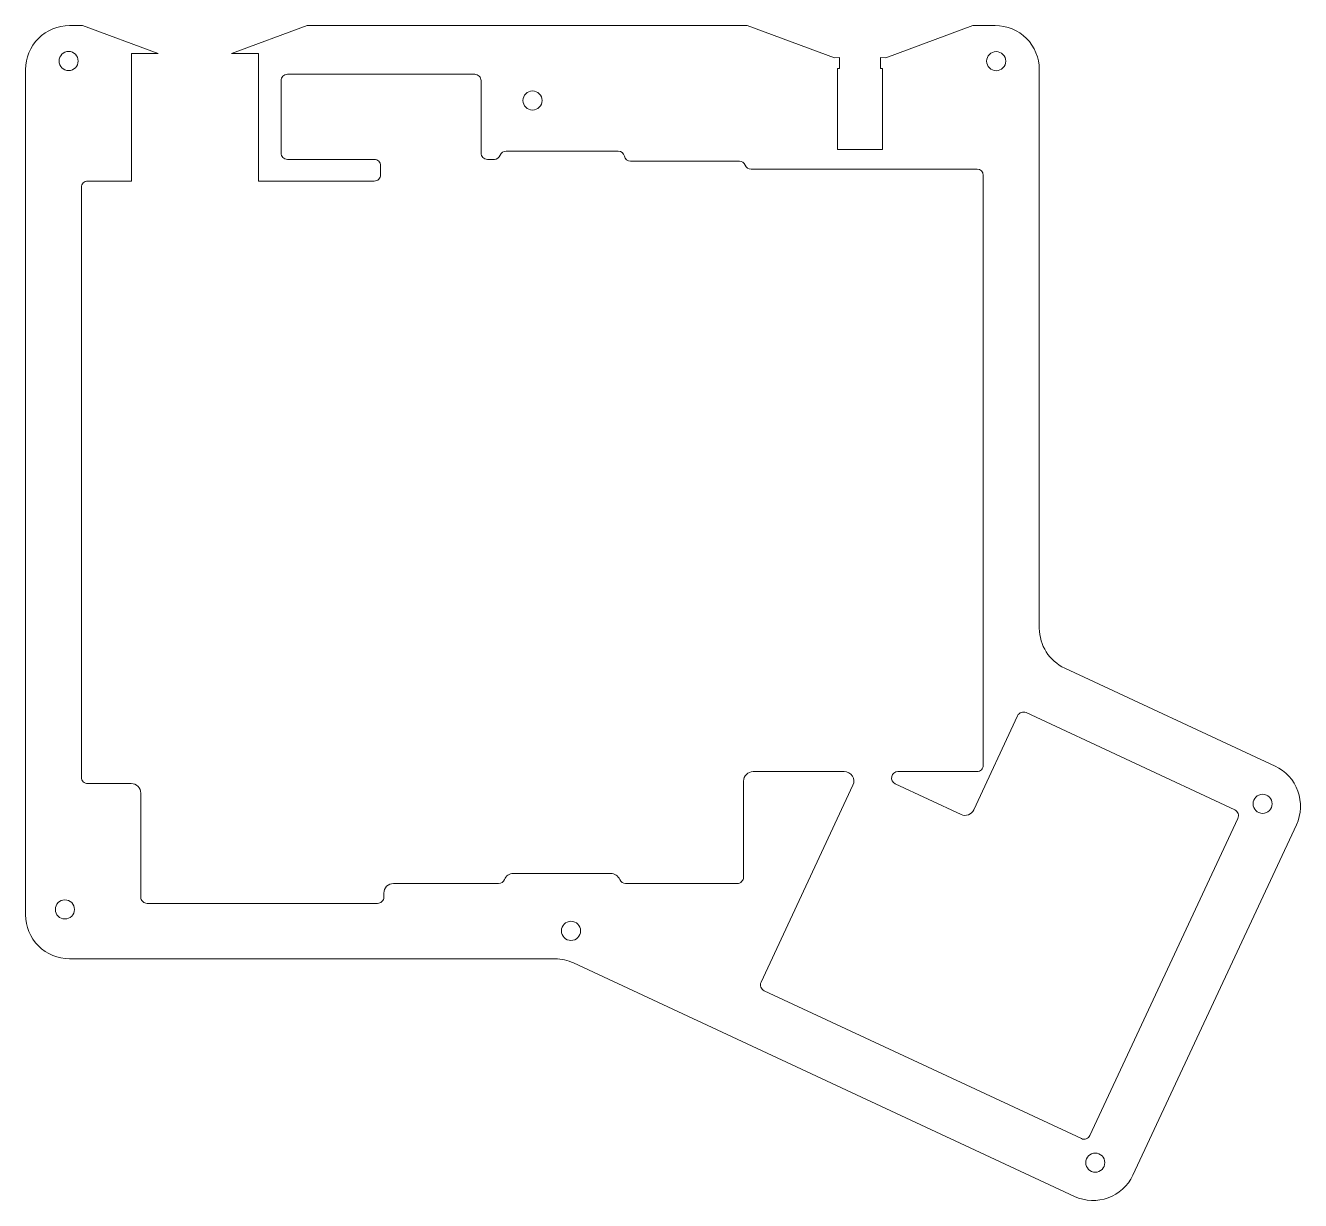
# Model space of a CAD drawing. Header units: millimetres. Extents: x 5 to 208, y 4 to 190.
import ezdxf

# ---------------------------------------------------------------- set-up
doc = ezdxf.new("R2010")
doc.units = ezdxf.units.MM
doc.layers.add('Cut', color=22, linetype='Continuous', lineweight=0, true_color=0xde3535)

msp = doc.modelspace()

# ---------------------------------------------------------------- linework, layer by layer
at = {"layer": 'Cut'}
msp.add_lwpolyline([(156.32, 167.46), (121.35, 167.46), (120.44, 167.46, -0.308559), (119.51, 168.1, 0.308559), (118.57, 168.73), (117.87, 168.73), (101.29, 168.73, -0.354597), (100.31, 169.53, 0.354597), (99.34, 170.32), (98.31, 170.32), (81.51, 170.32, 0.314557), (80.57, 169.66, -0.314557), (79.64, 169.01), (78.53, 169.01, -0.414214), (77.53, 170.01), (77.53, 181.53, 0.414214), (76.53, 182.53), (46.76, 182.53, 0.414214), (45.76, 181.53), (45.76, 170.01, 0.414214), (46.76, 169.01), (60.57, 169.01, -0.414214), (61.57, 168.01), (61.57, 167.73), (61.57, 166.56, -0.414214), (60.57, 165.56), (42.15, 165.56), (42.15, 185.85), (37.87, 185.85), (49.91, 190.29), (119.79, 190.29), (133.67, 185.17), (134.47, 185.18), (134.47, 183.47), (134.17, 183.47), (134.17, 170.57), (141.32, 170.57), (141.32, 183.47), (141.02, 183.47), (141.02, 185.18), (141.82, 185.17), (155.69, 190.29), (159.23, 190.29, -0.414214), (166.23, 183.29), (166.23, 94.5, 0.291482), (170.28, 88.15), (203.69, 72.58, -0.414222), (207.07, 63.27), (181.11, 7.59, -0.414191), (171.81, 4.21), (92.24, 41.3, 0.109498), (89.28, 41.96), (12.15, 41.96, -0.414214), (5.15, 48.96), (5.15, 183.29, -0.414214), (12.15, 190.29), (14.21, 190.29), (26.25, 185.85), (21.97, 185.85), (21.97, 165.56), (15.02, 165.56, 0.414216), (14.02, 164.56), (14.02, 163.15), (14.04, 145.52), (14.04, 70.81, 0.414214), (15.04, 69.81), (21.95, 69.81, -0.414214), (23.47, 68.28), (23.47, 51.77, 0.414214), (24.49, 50.76), (61.07, 50.76, 0.414214), (62.08, 51.77), (62.08, 52.41, -0.414214), (63.61, 53.93), (80.3, 53.93, 0.305615), (81.24, 54.57, -0.305615), (82.66, 55.52), (98.15, 55.52, -0.305615), (99.56, 54.57, 0.305615), (100.5, 53.93), (118.22, 53.93, 0.414214), (119.23, 54.95), (119.23, 70.19, -0.414214), (120.76, 71.71), (135.24, 71.71, -0.548619), (136.62, 69.55), (122.02, 38.24, 0.414214), (122.51, 36.88), (172.92, 13.38, 0.414214), (174.27, 13.87), (197.78, 64.28, 0.414214), (197.29, 65.63), (164.14, 81.09, 0.414214), (162.79, 80.6), (155.81, 65.64, -0.414214), (153.79, 64.9), (143.33, 69.78, -0.802585), (143.76, 71.71), (156.32, 71.71, 0.414214), (157.33, 72.73), (157.33, 147.41), (157.33, 165.62), (157.33, 166.46, 0.414212), (156.33, 167.46)], format="xyb", dxfattribs=at)
at = {"layer": 'Cut', "lineweight": 0}
for centre in [(12, 184.64), (159.38, 184.62), (85.71, 178.37), (201.71, 66.59), (11.41, 49.81), (91.82, 46.4), (175.12, 9.57)]:
    msp.add_circle(centre, 1.52, dxfattribs=at)

doc.saveas('drawing.dxf')
